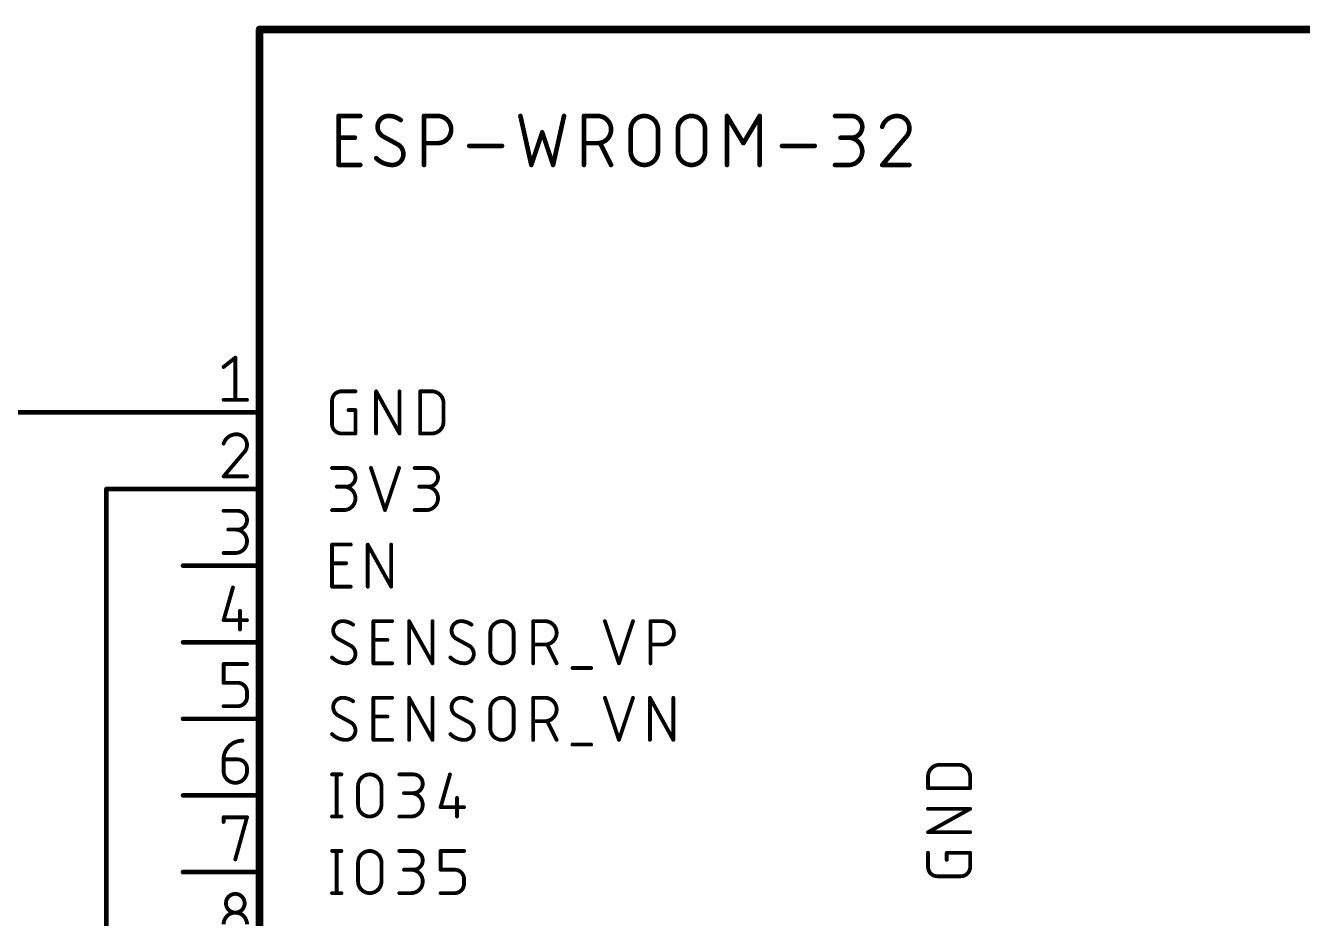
# Model space of a CAD drawing. Extents: x -10 to 250, y 0 to 179.
# Drawn here: x 91.3 to 133.64, y 112.76 to 142.37 of the extents above; entities that cross this region are included whole.
import ezdxf

# ---------------------------------------------------------------- set-up
doc = ezdxf.new("R2010")
doc.units = 0
for name, color, linetype in [('91', 94, 'CONTINUOUS'), ('94', 14, 'CONTINUOUS'), ('95', 250, 'CONTINUOUS'), ('96', 250, 'CONTINUOUS')]:
    doc.layers.add(name, color=color, linetype=linetype)

msp = doc.modelspace()

# ---------------------------------------------------------------- linework, layer by layer
at = {"layer": '91', "const_width": 0.1524}
for points in [[(96.52, 129.54), (71.12, 129.54)], [(96.52, 127), (93.98, 127)], [(93.98, 127), (93.98, 83.82)]]:
    msp.add_lwpolyline(points, dxfattribs=at)
at = {"layer": '91', "const_width": 0.0762}
for points in [[(96.52, 129.5019, 1), (96.52, 129.5781)], [(93.98, 127.0381, 1), (93.98, 126.9619)], [(94.0181, 127, 1), (93.9419, 127)], [(96.52, 126.9619, 1), (96.52, 127.0381)]]:
    msp.add_lwpolyline(points, format="xyb", dxfattribs=at)
at = {"layer": '94'}
for points, const_width in [([(99.06, 88.9), (99.06, 142.24)], 0.254), ([(99.06, 142.24), (142.24, 142.24)], 0.254), ([(96.52, 129.54), (99.06, 129.54)], 0.1524), ([(96.52, 127), (99.06, 127)], 0.1524), ([(96.52, 124.46), (99.06, 124.46)], 0.1524), ([(96.52, 121.92), (99.06, 121.92)], 0.1524), ([(96.52, 119.38), (99.06, 119.38)], 0.1524), ([(96.52, 116.84), (99.06, 116.84)], 0.1524), ([(96.52, 114.3), (99.06, 114.3)], 0.1524)]:
    msp.add_lwpolyline(points, dxfattribs=dict(at, const_width=const_width))
for points, const_width in [([(99.1235, 142.24, 1), (98.9965, 142.24)], 0.127), ([(99.06, 142.3035, 1), (99.06, 142.1765)], 0.127), ([(96.52, 129.5781, 1), (96.52, 129.5019)], 0.0762), ([(99.06, 129.5019, 1), (99.06, 129.5781)], 0.0762), ([(96.52, 127.0381, 1), (96.52, 126.9619)], 0.0762), ([(99.06, 126.9619, 1), (99.06, 127.0381)], 0.0762), ([(96.52, 124.4981, 1), (96.52, 124.4219)], 0.0762), ([(99.06, 124.4219, 1), (99.06, 124.4981)], 0.0762), ([(96.52, 121.9581, 1), (96.52, 121.8819)], 0.0762), ([(99.06, 121.8819, 1), (99.06, 121.9581)], 0.0762), ([(96.52, 119.4181, 1), (96.52, 119.3419)], 0.0762), ([(99.06, 119.3419, 1), (99.06, 119.4181)], 0.0762), ([(96.52, 116.8781, 1), (96.52, 116.8019)], 0.0762), ([(99.06, 116.8019, 1), (99.06, 116.8781)], 0.0762), ([(96.52, 114.3381, 1), (96.52, 114.2619)], 0.0762), ([(99.06, 114.2619, 1), (99.06, 114.3381)], 0.0762)]:
    msp.add_lwpolyline(points, format="xyb", dxfattribs=dict(at, const_width=const_width))
at = {"layer": '95', "const_width": 0.127}
for points in [[(97.8648, 131.0457), (98.2528, 131.3561)], [(98.2528, 131.3561), (98.2528, 129.9591)], [(97.8648, 129.9591), (98.6409, 129.9591)], [(101.4603, 129.1519), (101.4603, 129.9281)], [(101.7707, 130.2385), (102.2364, 130.2385)], [(102.9204, 128.8415), (102.9204, 130.2385)], [(102.9204, 130.2385), (103.6965, 128.8415)], [(103.6965, 128.8415), (103.6965, 130.2385)], [(104.3805, 128.8415), (104.3805, 130.2385)], [(104.3805, 130.2385), (104.7686, 130.2385)], [(102.0036, 129.6176), (102.2364, 129.6176)], [(102.2364, 129.6176), (102.2364, 128.8415)], [(105.1566, 129.8504), (105.1566, 129.2296)], [(102.2364, 128.8415), (101.7707, 128.8415)], [(104.7686, 128.8415), (104.3805, 128.8415)], [(98.5245, 128.1952), (97.8648, 127.4191)], [(97.8648, 127.4191), (98.6409, 127.4191)], [(101.4603, 127.6985), (101.926, 127.6985)], [(102.7515, 127.6985), (103.2172, 126.3015)], [(103.2172, 126.3015), (103.6829, 127.6985)], [(104.198, 127.6985), (104.6637, 127.6985)], [(101.926, 127.0776), (101.6155, 127.0776)], [(104.6637, 127.0776), (104.3532, 127.0776)], [(97.8648, 126.2761), (98.3305, 126.2761)], [(101.4603, 126.3015), (101.8484, 126.3015)], [(104.198, 126.3015), (104.5861, 126.3015)], [(98.3305, 125.6552), (98.02, 125.6552)], [(97.8648, 124.8791), (98.2528, 124.8791)], [(101.4603, 123.7615), (101.4603, 125.1585)], [(101.4603, 125.1585), (102.0812, 125.1585)], [(102.6439, 123.7615), (102.6439, 125.1585)], [(102.6439, 125.1585), (103.42, 123.7615)], [(103.42, 123.7615), (103.42, 125.1585)], [(101.4603, 124.5376), (101.926, 124.5376)], [(98.1752, 123.7361), (97.8648, 122.6495)], [(102.0812, 123.7615), (101.4603, 123.7615)], [(98.4081, 122.96), (98.4081, 122.3391)], [(97.8648, 122.6495), (98.6409, 122.6495)], [(102.8319, 121.2215), (102.8319, 122.6185)], [(102.8319, 122.6185), (103.4528, 122.6185)], [(104.0155, 121.2215), (104.0155, 122.6185)], [(104.0155, 122.6185), (104.7916, 121.2215)], [(104.7916, 121.2215), (104.7916, 122.6185)], [(108.131, 121.2215), (108.131, 122.6185)], [(108.131, 122.6185), (108.519, 122.6185)], [(110.5084, 122.6185), (110.974, 121.2215)], [(110.974, 121.2215), (111.4397, 122.6185)], [(112.0209, 121.2215), (112.0209, 122.6185)], [(112.0209, 122.6185), (112.409, 122.6185)], [(102.0812, 121.8036), (101.6543, 122.0364)], [(102.8319, 121.9976), (103.2976, 121.9976)], [(106.0052, 121.8036), (105.5784, 122.0364)], [(106.7076, 121.6096), (106.7076, 122.2304)], [(107.4837, 122.2304), (107.4837, 121.6096)], [(108.519, 121.8424), (108.131, 121.8424)], [(108.9071, 121.2215), (108.5966, 121.8424)], [(112.409, 121.8424), (112.0209, 121.8424)], [(97.8648, 120.5752), (97.8648, 121.1961)], [(97.8648, 121.1961), (98.6409, 121.1961)], [(103.4528, 121.2215), (102.8319, 121.2215)], [(109.4316, 121.0663), (110.0525, 121.0663)], [(98.3305, 120.5752), (97.8648, 120.5752)], [(98.6409, 120.1095), (98.6409, 120.2648)], [(97.8648, 119.7991), (98.3305, 119.7991)], [(102.8319, 118.6815), (102.8319, 120.0785)], [(102.8319, 120.0785), (103.4528, 120.0785)], [(104.0155, 118.6815), (104.0155, 120.0785)], [(104.0155, 120.0785), (104.7916, 118.6815)], [(104.7916, 118.6815), (104.7916, 120.0785)], [(108.131, 118.6815), (108.131, 120.0785)], [(108.131, 120.0785), (108.519, 120.0785)], [(110.5084, 120.0785), (110.974, 118.6815)], [(110.974, 118.6815), (111.4397, 120.0785)], [(112.0005, 118.6815), (112.0005, 120.0785)], [(112.0005, 120.0785), (112.7766, 118.6815)], [(112.7766, 118.6815), (112.7766, 120.0785)], [(102.0812, 119.2636), (101.6543, 119.4964)], [(102.8319, 119.4576), (103.2976, 119.4576)], [(106.0052, 119.2636), (105.5784, 119.4964)], [(106.7076, 119.0696), (106.7076, 119.6904)], [(107.4837, 119.6904), (107.4837, 119.0696)], [(108.519, 119.3024), (108.131, 119.3024)], [(108.9071, 118.6815), (108.5966, 119.3024)], [(103.4528, 118.6815), (102.8319, 118.6815)], [(109.4316, 118.5263), (110.0525, 118.5263)], [(97.8648, 118.0352), (98.3305, 118.0352)], [(97.8648, 117.6472), (97.8648, 118.0352)], [(98.6409, 117.7248), (98.6409, 117.6472)], [(121.6096, 117.8566), (122.2304, 117.8566)], [(101.4603, 117.5385), (101.7707, 117.5385)], [(101.6155, 117.5385), (101.6155, 116.1415)], [(103.6914, 117.5385), (104.1571, 117.5385)], [(105.3707, 117.5385), (105.0603, 116.4519)], [(121.2215, 117.0805), (121.2215, 117.4686)], [(122.6185, 117.4686), (122.6185, 117.0805)], [(102.3226, 116.5296), (102.3226, 117.1504)], [(103.0987, 117.1504), (103.0987, 116.5296)], [(104.1571, 116.9176), (103.8466, 116.9176)], [(122.6185, 117.0805), (121.2215, 117.0805)], [(105.0603, 116.4519), (105.8364, 116.4519)], [(105.6035, 116.7624), (105.6035, 116.1415)], [(121.2215, 115.6204), (122.6185, 116.3965)], [(122.6185, 116.3965), (121.2215, 116.3965)], [(97.8648, 115.9609), (97.8648, 116.1161)], [(97.8648, 116.1161), (98.6409, 116.1161)], [(98.6409, 116.1161), (98.2528, 114.7191)], [(101.4603, 116.1415), (101.7707, 116.1415)], [(103.6914, 116.1415), (104.0795, 116.1415)], [(122.6185, 115.6204), (121.2215, 115.6204)], [(101.4603, 114.9985), (101.7707, 114.9985)], [(101.6155, 114.9985), (101.6155, 113.6015)], [(103.6914, 114.9985), (104.1571, 114.9985)], [(105.0603, 114.3776), (105.0603, 114.9985)], [(105.0603, 114.9985), (105.8364, 114.9985)], [(121.2215, 114.4707), (121.2215, 114.9364)], [(121.8424, 114.7036), (121.8424, 114.9364)], [(121.8424, 114.9364), (122.6185, 114.9364)], [(122.6185, 114.9364), (122.6185, 114.4707)], [(102.3226, 113.9896), (102.3226, 114.6104)], [(103.0987, 114.6104), (103.0987, 113.9896)], [(104.1571, 114.3776), (103.8466, 114.3776)], [(105.5259, 114.3776), (105.0603, 114.3776)], [(105.8364, 113.9119), (105.8364, 114.0672)], [(122.3081, 114.1603), (121.5319, 114.1603)], [(101.4603, 113.6015), (101.7707, 113.6015)], [(103.6914, 113.6015), (104.0795, 113.6015)], [(105.0603, 113.6015), (105.5259, 113.6015)]]:
    msp.add_lwpolyline(points, dxfattribs=at)
at = {"layer": '95'}
for points, const_width in [([(98.2846, 131.3561, 1), (98.2211, 131.3561)], 0.0635), ([(98.2727, 131.3313, 1), (98.233, 131.3809)], 0.0635), ([(97.845, 131.0704, 1), (97.8846, 131.0209)], 0.0635), ([(97.8648, 129.9908, 1), (97.8648, 129.9274)], 0.0635), ([(98.2211, 129.9591, 1), (98.2846, 129.9591)], 0.0635), ([(98.6409, 129.9274, 1), (98.6409, 129.9908)], 0.0635), ([(101.7707, 130.2385, 0.4142), (101.4603, 129.9281)], 0.127), ([(101.4921, 129.9281, 1), (101.4286, 129.9281)], 0.0635), ([(101.7707, 130.2703, 1), (101.7707, 130.2068)], 0.0635), ([(101.7707, 130.2068, 1), (101.7707, 130.2702)], 0.0635), ([(102.2364, 130.2068, 1), (102.2364, 130.2703)], 0.0635), ([(102.9522, 130.2385, 1), (102.8887, 130.2385)], 0.0635), ([(102.9482, 130.2539, 1), (102.8927, 130.2231)], 0.0635), ([(103.7283, 130.2385, 1), (103.6648, 130.2385)], 0.0635), ([(104.4123, 130.2385, 1), (104.3488, 130.2385)], 0.0635), ([(104.3805, 130.2703, 1), (104.3805, 130.2068)], 0.0635), ([(105.1566, 129.8504, 0.4142), (104.7686, 130.2385)], 0.127), ([(104.7686, 130.2703, 1), (104.7686, 130.2068)], 0.0635), ([(104.7686, 130.2068, 1), (104.7686, 130.2703)], 0.0635), ([(101.4286, 129.9281, 1), (101.4921, 129.9281)], 0.0635), ([(102.0036, 129.6494, 1), (102.0036, 129.5859)], 0.0635), ([(102.2682, 129.6176, 1), (102.2047, 129.6176)], 0.0635), ([(102.2364, 129.5859, 1), (102.2364, 129.6494)], 0.0635), ([(105.1884, 129.8504, 1), (105.1249, 129.8504)], 0.0635), ([(105.1249, 129.8504, 1), (105.1884, 129.8504)], 0.0635), ([(101.4603, 129.1519, 0.4142), (101.7707, 128.8415)], 0.127), ([(101.4921, 129.1519, 1), (101.4286, 129.1519)], 0.0635), ([(101.4286, 129.1519, 1), (101.4921, 129.1519)], 0.0635), ([(104.7686, 128.8415, 0.4142), (105.1566, 129.2296)], 0.127), ([(105.1884, 129.2296, 1), (105.1249, 129.2296)], 0.0635), ([(105.1249, 129.2296, 1), (105.1884, 129.2296)], 0.0635), ([(98.2917, 128.8161, 0.3252), (97.8648, 128.5057)], 0.127), ([(98.6409, 128.4668, 0.4142), (98.2917, 128.8161)], 0.127), ([(98.2917, 128.8478, 1), (98.2917, 128.7844)], 0.0635), ([(98.2917, 128.7844, 1), (98.2916, 128.8478)], 0.0635), ([(101.7707, 128.8732, 1), (101.7707, 128.8098)], 0.0635), ([(101.7707, 128.8098, 1), (101.7707, 128.8732)], 0.0635), ([(102.2047, 128.8415, 1), (102.2682, 128.8415)], 0.0635), ([(102.2364, 128.8098, 1), (102.2364, 128.8732)], 0.0635), ([(102.8887, 128.8415, 1), (102.9522, 128.8415)], 0.0635), ([(103.6648, 128.8415, 1), (103.7283, 128.8415)], 0.0635), ([(103.6688, 128.8261, 1), (103.7243, 128.8569)], 0.0635), ([(104.3805, 128.8732, 1), (104.3805, 128.8098)], 0.0635), ([(104.3488, 128.8415, 1), (104.4123, 128.8415)], 0.0635), ([(104.7686, 128.8732, 1), (104.7686, 128.8097)], 0.0635), ([(104.7686, 128.8098, 1), (104.7686, 128.8732)], 0.0635), ([(97.8346, 128.5154, 1), (97.895, 128.4959)], 0.0635), ([(98.5245, 128.1952, 0.2053), (98.6409, 128.4668)], 0.127), ([(98.6091, 128.4668, 1), (98.6727, 128.4668)], 0.0635), ([(98.6726, 128.4668, 1), (98.6092, 128.4669)], 0.0635), ([(98.5026, 128.2182, 1), (98.5464, 128.1722)], 0.0635), ([(98.5487, 128.1746, 1), (98.5003, 128.2158)], 0.0635), ([(97.8648, 127.4509, 1), (97.8648, 127.3873)], 0.0635), ([(97.8406, 127.4397, 1), (97.889, 127.3985)], 0.0635), ([(98.6409, 127.3873, 1), (98.6409, 127.4509)], 0.0635), ([(101.4603, 127.7303, 1), (101.4603, 127.6668)], 0.0635), ([(101.926, 127.7303, 1), (101.926, 127.6668)], 0.0635), ([(101.926, 127.0776, 1), (101.926, 127.6985)], 0.127), ([(101.926, 127.6668, 1), (101.926, 127.7303)], 0.0635), ([(102.7817, 127.7085, 1), (102.7214, 127.6885)], 0.0635), ([(103.713, 127.6885, 1), (103.6528, 127.7085)], 0.0635), ([(104.198, 127.7303, 1), (104.198, 127.6668)], 0.0635), ([(104.6637, 127.7303, 1), (104.6637, 127.6668)], 0.0635), ([(104.6637, 127.0776, 1), (104.6637, 127.6985)], 0.127), ([(104.6637, 127.6668, 1), (104.6637, 127.7303)], 0.0635), ([(101.6155, 127.1094, 1), (101.6155, 127.0459)], 0.0635), ([(101.8484, 126.3015, 1), (101.8484, 127.0776)], 0.127), ([(101.8484, 127.1094, 1), (101.8484, 127.0459)], 0.0635), ([(101.926, 127.1094, 1), (101.926, 127.0459)], 0.0635), ([(101.926, 127.0459, 1), (101.926, 127.1094)], 0.0635), ([(104.3532, 127.1094, 1), (104.3532, 127.0459)], 0.0635), ([(104.5861, 126.3015, 1), (104.5861, 127.0776)], 0.127), ([(104.5861, 127.1094, 1), (104.5861, 127.0459)], 0.0635), ([(104.6637, 127.1094, 1), (104.6637, 127.0459)], 0.0635), ([(104.6637, 127.0459, 1), (104.6637, 127.1094)], 0.0635), ([(97.8648, 126.3079, 1), (97.8648, 126.2443)], 0.0635), ([(98.3305, 126.3079, 1), (98.3305, 126.2443)], 0.0635), ([(98.3305, 125.6552, 1), (98.3305, 126.2761)], 0.127), ([(98.3305, 126.2443, 1), (98.3305, 126.3079)], 0.0635), ([(101.4603, 126.3333, 1), (101.4603, 126.2698)], 0.0635), ([(101.8484, 126.3333, 1), (101.8484, 126.2698)], 0.0635), ([(101.8484, 126.2698, 1), (101.8484, 126.3333)], 0.0635), ([(103.1871, 126.3115, 1), (103.2473, 126.2915)], 0.0635), ([(103.1871, 126.2915, 1), (103.2473, 126.3115)], 0.0635), ([(104.198, 126.3333, 1), (104.198, 126.2698)], 0.0635), ([(104.5861, 126.3333, 1), (104.5861, 126.2698)], 0.0635), ([(104.5861, 126.2698, 1), (104.5861, 126.3333)], 0.0635), ([(98.02, 125.687, 1), (98.02, 125.6235)], 0.0635), ([(98.2528, 124.8791, 1), (98.2528, 125.6552)], 0.127), ([(98.2528, 125.687, 1), (98.2528, 125.6235)], 0.0635), ([(98.3305, 125.687, 1), (98.3305, 125.6235)], 0.0635), ([(98.3305, 125.6235, 1), (98.3305, 125.687)], 0.0635), ([(97.8648, 124.9109, 1), (97.8648, 124.8474)], 0.0635), ([(98.2528, 124.9109, 1), (98.2528, 124.8474)], 0.0635), ([(98.2528, 124.8474, 1), (98.2528, 124.9109)], 0.0635), ([(101.4603, 125.1903, 1), (101.4603, 125.1268)], 0.0635), ([(101.4921, 125.1585, 1), (101.4286, 125.1585)], 0.0635), ([(102.0812, 125.1268, 1), (102.0812, 125.1903)], 0.0635), ([(102.6756, 125.1585, 1), (102.6121, 125.1585)], 0.0635), ([(102.6716, 125.1739, 1), (102.6161, 125.1431)], 0.0635), ([(103.4518, 125.1585, 1), (103.3883, 125.1585)], 0.0635), ([(101.4603, 124.5694, 1), (101.4603, 124.5059)], 0.0635), ([(101.926, 124.5059, 1), (101.926, 124.5694)], 0.0635), ([(98.2058, 123.7274, 1), (98.1447, 123.7448)], 0.0635), ([(101.4603, 123.7933, 1), (101.4603, 123.7298)], 0.0635), ([(101.4286, 123.7615, 1), (101.4921, 123.7615)], 0.0635), ([(102.0812, 123.7298, 1), (102.0812, 123.7933)], 0.0635), ([(102.6121, 123.7615, 1), (102.6756, 123.7615)], 0.0635), ([(103.3883, 123.7615, 1), (103.4518, 123.7615)], 0.0635), ([(103.3922, 123.7461, 1), (103.4478, 123.7769)], 0.0635), ([(98.4398, 122.96, 1), (98.3763, 122.96)], 0.0635), ([(97.8648, 122.6813, 1), (97.8648, 122.6178)], 0.0635), ([(97.8343, 122.6583, 1), (97.8953, 122.6408)], 0.0635), ([(98.3763, 122.3391, 1), (98.4398, 122.3391)], 0.0635), ([(98.6409, 122.6178, 1), (98.6409, 122.6813)], 0.0635), ([(101.8096, 122.6185, 0.4142), (101.4991, 122.3081)], 0.127), ([(101.4991, 122.3081, 0.2656), (101.6543, 122.0364)], 0.127), ([(101.5309, 122.3081, 1), (101.4674, 122.3081)], 0.0635), ([(102.1588, 122.5021, 0.1623), (101.8096, 122.6185)], 0.127), ([(101.8096, 122.6502, 1), (101.8095, 122.5868)], 0.0635), ([(101.8095, 122.5867, 1), (101.8096, 122.6502)], 0.0635), ([(102.1398, 122.4767, 1), (102.1778, 122.5275)], 0.0635), ([(102.8319, 122.6503, 1), (102.8319, 122.5868)], 0.0635), ([(102.8637, 122.6185, 1), (102.8002, 122.6185)], 0.0635), ([(103.4528, 122.5868, 1), (103.4528, 122.6503)], 0.0635), ([(104.0472, 122.6185, 1), (103.9837, 122.6185)], 0.0635), ([(104.0432, 122.6339, 1), (103.9877, 122.6031)], 0.0635), ([(104.8234, 122.6185, 1), (104.7599, 122.6185)], 0.0635), ([(105.7336, 122.6185, 0.4142), (105.4232, 122.3081)], 0.127), ([(105.4232, 122.3081, 0.2656), (105.5784, 122.0364)], 0.127), ([(105.4549, 122.3081, 1), (105.3914, 122.3081)], 0.0635), ([(106.0828, 122.5021, 0.1623), (105.7336, 122.6185)], 0.127), ([(105.7336, 122.6502, 1), (105.7336, 122.5868)], 0.0635), ([(105.7336, 122.5867, 1), (105.7336, 122.6502)], 0.0635), ([(106.0638, 122.4767, 1), (106.1019, 122.5275)], 0.0635), ([(107.4837, 122.2304, 1), (106.7076, 122.2304)], 0.127), ([(108.1627, 122.6185, 1), (108.0992, 122.6185)], 0.0635), ([(108.131, 122.6503, 1), (108.131, 122.5868)], 0.0635), ([(108.519, 122.6503, 1), (108.519, 122.5868)], 0.0635), ([(108.519, 121.8424, 1), (108.519, 122.6185)], 0.127), ([(108.519, 122.5868, 1), (108.519, 122.6503)], 0.0635), ([(110.5385, 122.6285, 1), (110.4783, 122.6085)], 0.0635), ([(111.4698, 122.6085, 1), (111.4096, 122.6285)], 0.0635), ([(112.0209, 122.6503, 1), (112.0209, 122.5868)], 0.0635), ([(112.0527, 122.6185, 1), (111.9892, 122.6185)], 0.0635), ([(112.409, 122.6503, 1), (112.409, 122.5868)], 0.0635), ([(112.409, 121.8424, 1), (112.409, 122.6185)], 0.127), ([(112.409, 122.5868, 1), (112.409, 122.6503)], 0.0635), ([(101.4674, 122.3081, 1), (101.5309, 122.3081)], 0.0635), ([(101.6695, 122.0643, 1), (101.6391, 122.0085)], 0.0635), ([(101.6382, 122.0091, 1), (101.6704, 122.0638)], 0.0635), ([(102.8319, 122.0294, 1), (102.8319, 121.9659)], 0.0635), ([(103.2976, 121.9659, 1), (103.2976, 122.0294)], 0.0635), ([(105.3914, 122.3081, 1), (105.4549, 122.3081)], 0.0635), ([(105.5936, 122.0643, 1), (105.5632, 122.0085)], 0.0635), ([(105.5623, 122.0091, 1), (105.5945, 122.0638)], 0.0635), ([(106.7393, 122.2304, 1), (106.6758, 122.2304)], 0.0635), ([(106.6758, 122.2304, 1), (106.7393, 122.2304)], 0.0635), ([(107.5154, 122.2304, 1), (107.4519, 122.2304)], 0.0635), ([(107.4519, 122.2304, 1), (107.5154, 122.2304)], 0.0635), ([(101.926, 121.2215, 0.4142), (102.2364, 121.5319)], 0.127), ([(102.2364, 121.5319, 0.2656), (102.0812, 121.8036)], 0.127), ([(102.0973, 121.8309, 1), (102.0651, 121.7762)], 0.0635), ([(102.066, 121.7757, 1), (102.0964, 121.8315)], 0.0635), ([(102.2682, 121.5319, 1), (102.2047, 121.5319)], 0.0635), ([(102.2047, 121.5319, 1), (102.2682, 121.5319)], 0.0635), ([(105.85, 121.2215, 0.4142), (106.1605, 121.5319)], 0.127), ([(106.1605, 121.5319, 0.2656), (106.0052, 121.8036)], 0.127), ([(106.0214, 121.8309, 1), (105.9891, 121.7762)], 0.0635), ([(105.99, 121.7757, 1), (106.0204, 121.8315)], 0.0635), ([(106.1922, 121.5319, 1), (106.1287, 121.5319)], 0.0635), ([(106.1287, 121.5319, 1), (106.1922, 121.5319)], 0.0635), ([(106.7393, 121.6096, 1), (106.6758, 121.6096)], 0.0635), ([(106.6758, 121.6096, 1), (106.7393, 121.6096)], 0.0635), ([(106.7076, 121.6096, 1), (107.4837, 121.6096)], 0.127), ([(107.5154, 121.6096, 1), (107.4519, 121.6096)], 0.0635), ([(107.4519, 121.6096, 1), (107.5154, 121.6096)], 0.0635), ([(108.131, 121.8741, 1), (108.131, 121.8106)], 0.0635), ([(108.519, 121.8741, 1), (108.519, 121.8106)], 0.0635), ([(108.519, 121.8106, 1), (108.519, 121.8741)], 0.0635), ([(108.625, 121.8566, 1), (108.5682, 121.8282)], 0.0635), ([(112.0209, 121.8741, 1), (112.0209, 121.8106)], 0.0635), ([(112.409, 121.8741, 1), (112.409, 121.8106)], 0.0635), ([(112.409, 121.8106, 1), (112.409, 121.8741)], 0.0635), ([(97.8648, 121.2279, 1), (97.8648, 121.1643)], 0.0635), ([(97.8965, 121.1961, 1), (97.833, 121.1961)], 0.0635), ([(98.6409, 121.1643, 1), (98.6409, 121.2279)], 0.0635), ([(101.4603, 121.4155, 0.2), (101.926, 121.2215)], 0.127), ([(101.4828, 121.4379, 1), (101.4378, 121.3932)], 0.0635), ([(101.926, 121.2533, 1), (101.926, 121.1898)], 0.0635), ([(101.926, 121.1898, 1), (101.926, 121.2532)], 0.0635), ([(102.8319, 121.2533, 1), (102.8319, 121.1898)], 0.0635), ([(102.8002, 121.2215, 1), (102.8637, 121.2215)], 0.0635), ([(103.4528, 121.1898, 1), (103.4528, 121.2533)], 0.0635), ([(103.9837, 121.2215, 1), (104.0472, 121.2215)], 0.0635), ([(104.7599, 121.2215, 1), (104.8234, 121.2215)], 0.0635), ([(104.7638, 121.2061, 1), (104.8194, 121.2369)], 0.0635), ([(105.3843, 121.4155, 0.2), (105.85, 121.2215)], 0.127), ([(105.4069, 121.4379, 1), (105.3618, 121.3932)], 0.0635), ([(105.85, 121.2533, 1), (105.85, 121.1898)], 0.0635), ([(105.85, 121.1898, 1), (105.85, 121.2532)], 0.0635), ([(108.0992, 121.2215, 1), (108.1627, 121.2215)], 0.0635), ([(108.8787, 121.2073, 1), (108.9355, 121.2357)], 0.0635), ([(109.4316, 121.098, 1), (109.4316, 121.0345)], 0.0635), ([(110.0525, 121.0345, 1), (110.0525, 121.098)], 0.0635), ([(110.9439, 121.2315, 1), (111.0042, 121.2115)], 0.0635), ([(110.9439, 121.2115, 1), (111.0042, 121.2315)], 0.0635), ([(111.9892, 121.2215, 1), (112.0527, 121.2215)], 0.0635), ([(97.833, 120.5752, 1), (97.8965, 120.5752)], 0.0635), ([(97.8648, 120.607, 1), (97.8648, 120.5435)], 0.0635), ([(98.3305, 120.607, 1), (98.3305, 120.5435)], 0.0635), ([(98.6409, 120.2648, 0.4142), (98.3305, 120.5752)], 0.127), ([(98.3305, 120.5435, 1), (98.3305, 120.607)], 0.0635), ([(98.6727, 120.2648, 1), (98.6091, 120.2648)], 0.0635), ([(98.6091, 120.2648, 1), (98.6727, 120.2648)], 0.0635), ([(97.8648, 119.8309, 1), (97.8648, 119.7674)], 0.0635), ([(98.3305, 119.7991, 0.4142), (98.6409, 120.1095)], 0.127), ([(98.3305, 119.8309, 1), (98.3305, 119.7674)], 0.0635), ([(98.3305, 119.7674, 1), (98.3305, 119.8309)], 0.0635), ([(98.6727, 120.1095, 1), (98.6091, 120.1095)], 0.0635), ([(98.6091, 120.1095, 1), (98.6727, 120.1095)], 0.0635), ([(101.8096, 120.0785, 0.4142), (101.4991, 119.7681)], 0.127), ([(101.4991, 119.7681, 0.2656), (101.6543, 119.4964)], 0.127), ([(101.5309, 119.7681, 1), (101.4674, 119.7681)], 0.0635), ([(102.1588, 119.9621, 0.1623), (101.8096, 120.0785)], 0.127), ([(101.8096, 120.1102, 1), (101.8095, 120.0468)], 0.0635), ([(101.8095, 120.0467, 1), (101.8096, 120.1102)], 0.0635), ([(102.1398, 119.9367, 1), (102.1778, 119.9875)], 0.0635), ([(102.8319, 120.1103, 1), (102.8319, 120.0468)], 0.0635), ([(102.8637, 120.0785, 1), (102.8002, 120.0785)], 0.0635), ([(103.4528, 120.0468, 1), (103.4528, 120.1103)], 0.0635), ([(104.0472, 120.0785, 1), (103.9837, 120.0785)], 0.0635), ([(104.0432, 120.0939, 1), (103.9877, 120.0631)], 0.0635), ([(104.8234, 120.0785, 1), (104.7599, 120.0785)], 0.0635), ([(105.7336, 120.0785, 0.4142), (105.4232, 119.7681)], 0.127), ([(105.4232, 119.7681, 0.2656), (105.5784, 119.4964)], 0.127), ([(105.4549, 119.7681, 1), (105.3914, 119.7681)], 0.0635), ([(106.0828, 119.9621, 0.1623), (105.7336, 120.0785)], 0.127), ([(105.7336, 120.1102, 1), (105.7336, 120.0468)], 0.0635), ([(105.7336, 120.0467, 1), (105.7336, 120.1102)], 0.0635), ([(106.0638, 119.9367, 1), (106.1019, 119.9875)], 0.0635), ([(107.4837, 119.6904, 1), (106.7076, 119.6904)], 0.127), ([(108.1627, 120.0785, 1), (108.0992, 120.0785)], 0.0635), ([(108.131, 120.1103, 1), (108.131, 120.0468)], 0.0635), ([(108.519, 119.3024, 1), (108.519, 120.0785)], 0.127), ([(108.519, 120.1103, 1), (108.519, 120.0468)], 0.0635), ([(108.519, 120.0468, 1), (108.519, 120.1103)], 0.0635), ([(110.5385, 120.0885, 1), (110.4783, 120.0685)], 0.0635), ([(111.4698, 120.0685, 1), (111.4096, 120.0885)], 0.0635), ([(112.0322, 120.0785, 1), (111.9687, 120.0785)], 0.0635), ([(112.0282, 120.0939, 1), (111.9727, 120.0631)], 0.0635), ([(112.8083, 120.0785, 1), (112.7448, 120.0785)], 0.0635), ([(101.4674, 119.7681, 1), (101.5309, 119.7681)], 0.0635), ([(101.6695, 119.5243, 1), (101.6391, 119.4685)], 0.0635), ([(101.6382, 119.4691, 1), (101.6704, 119.5238)], 0.0635), ([(102.8319, 119.4894, 1), (102.8319, 119.4259)], 0.0635), ([(103.2976, 119.4259, 1), (103.2976, 119.4894)], 0.0635), ([(105.3914, 119.7681, 1), (105.4549, 119.7681)], 0.0635), ([(105.5936, 119.5243, 1), (105.5632, 119.4685)], 0.0635), ([(105.5623, 119.4691, 1), (105.5945, 119.5238)], 0.0635), ([(106.7393, 119.6904, 1), (106.6758, 119.6904)], 0.0635), ([(106.6758, 119.6904, 1), (106.7393, 119.6904)], 0.0635), ([(107.5154, 119.6904, 1), (107.4519, 119.6904)], 0.0635), ([(107.4519, 119.6904, 1), (107.5154, 119.6904)], 0.0635), ([(101.926, 118.6815, 0.4142), (102.2364, 118.9919)], 0.127), ([(102.2364, 118.9919, 0.2656), (102.0812, 119.2636)], 0.127), ([(102.0973, 119.2909, 1), (102.0651, 119.2362)], 0.0635), ([(102.066, 119.2357, 1), (102.0964, 119.2915)], 0.0635), ([(102.2682, 118.9919, 1), (102.2047, 118.9919)], 0.0635), ([(102.2047, 118.9919, 1), (102.2682, 118.9919)], 0.0635), ([(105.85, 118.6815, 0.4142), (106.1605, 118.9919)], 0.127), ([(106.1605, 118.9919, 0.2656), (106.0052, 119.2636)], 0.127), ([(106.0214, 119.2909, 1), (105.9891, 119.2362)], 0.0635), ([(105.99, 119.2357, 1), (106.0204, 119.2915)], 0.0635), ([(106.1922, 118.9919, 1), (106.1287, 118.9919)], 0.0635), ([(106.1287, 118.9919, 1), (106.1922, 118.9919)], 0.0635), ([(106.7393, 119.0696, 1), (106.6758, 119.0696)], 0.0635), ([(106.6758, 119.0696, 1), (106.7393, 119.0696)], 0.0635), ([(106.7076, 119.0696, 1), (107.4837, 119.0696)], 0.127), ([(107.5154, 119.0696, 1), (107.4519, 119.0696)], 0.0635), ([(107.4519, 119.0696, 1), (107.5154, 119.0696)], 0.0635), ([(108.131, 119.3341, 1), (108.131, 119.2706)], 0.0635), ([(108.519, 119.3341, 1), (108.519, 119.2706)], 0.0635), ([(108.519, 119.2706, 1), (108.519, 119.3341)], 0.0635), ([(108.625, 119.3166, 1), (108.5682, 119.2882)], 0.0635), ([(98.4857, 118.6561, 0.4142), (97.8648, 118.0352)], 0.127), ([(98.4857, 118.6244, 1), (98.4857, 118.6878)], 0.0635), ([(101.4603, 118.8755, 0.2), (101.926, 118.6815)], 0.127), ([(101.4828, 118.8979, 1), (101.4378, 118.8532)], 0.0635), ([(101.926, 118.7133, 1), (101.926, 118.6497)], 0.0635), ([(101.926, 118.6498, 1), (101.926, 118.7132)], 0.0635), ([(102.8319, 118.7133, 1), (102.8319, 118.6497)], 0.0635), ([(102.8002, 118.6815, 1), (102.8637, 118.6815)], 0.0635), ([(103.4528, 118.6497, 1), (103.4528, 118.7133)], 0.0635), ([(103.9837, 118.6815, 1), (104.0472, 118.6815)], 0.0635), ([(104.7599, 118.6815, 1), (104.8234, 118.6815)], 0.0635), ([(104.7638, 118.6661, 1), (104.8194, 118.6969)], 0.0635), ([(105.3843, 118.8755, 0.2), (105.85, 118.6815)], 0.127), ([(105.4069, 118.8979, 1), (105.3618, 118.8532)], 0.0635), ([(105.85, 118.7133, 1), (105.85, 118.6497)], 0.0635), ([(105.85, 118.6498, 1), (105.85, 118.7132)], 0.0635), ([(108.0992, 118.6815, 1), (108.1627, 118.6815)], 0.0635), ([(108.8787, 118.6673, 1), (108.9355, 118.6957)], 0.0635), ([(109.4316, 118.558, 1), (109.4316, 118.4945)], 0.0635), ([(110.0525, 118.4945, 1), (110.0525, 118.558)], 0.0635), ([(110.9439, 118.6915, 1), (111.0042, 118.6715)], 0.0635), ([(110.9439, 118.6715, 1), (111.0042, 118.6915)], 0.0635), ([(111.9687, 118.6815, 1), (112.0322, 118.6815)], 0.0635), ([(112.7448, 118.6815, 1), (112.8083, 118.6815)], 0.0635), ([(112.7488, 118.6661, 1), (112.8043, 118.6969)], 0.0635), ([(97.8965, 118.0352, 1), (97.833, 118.0352)], 0.0635), ([(97.833, 118.0352, 1), (97.8965, 118.0352)], 0.0635), ([(97.8965, 117.6472, 1), (97.833, 117.6472)], 0.0635), ([(97.8648, 118.067, 1), (97.8648, 118.0035)], 0.0635), ([(97.8648, 117.6472, 1), (98.6409, 117.6472)], 0.127), ([(98.6409, 117.7248, 0.4142), (98.3305, 118.0352)], 0.127), ([(98.3305, 118.067, 1), (98.3305, 118.0035)], 0.0635), ([(98.3305, 118.0035, 1), (98.3305, 118.067)], 0.0635), ([(98.6727, 117.7248, 1), (98.6091, 117.7248)], 0.0635), ([(98.6091, 117.7248, 1), (98.6727, 117.7248)], 0.0635), ([(98.6727, 117.6472, 1), (98.6091, 117.6472)], 0.0635), ([(121.6096, 117.8566, 0.4142), (121.2215, 117.4686)], 0.127), ([(121.6096, 117.8884, 1), (121.6096, 117.8249)], 0.0635), ([(121.6096, 117.8249, 1), (121.6096, 117.8884)], 0.0635), ([(122.2304, 117.8884, 1), (122.2304, 117.8249)], 0.0635), ([(122.6185, 117.4686, 0.4142), (122.2304, 117.8566)], 0.127), ([(122.2304, 117.8249, 1), (122.2304, 117.8884)], 0.0635), ([(97.833, 117.6472, 1), (97.8965, 117.6472)], 0.0635), ([(98.6091, 117.6472, 1), (98.6727, 117.6472)], 0.0635), ([(101.4603, 117.5703, 1), (101.4603, 117.5067)], 0.0635), ([(101.6473, 117.5385, 1), (101.5838, 117.5385)], 0.0635), ([(101.7707, 117.5067, 1), (101.7707, 117.5703)], 0.0635), ([(103.0987, 117.1504, 1), (102.3226, 117.1504)], 0.127), ([(103.6914, 117.5703, 1), (103.6914, 117.5067)], 0.0635), ([(104.1571, 117.5703, 1), (104.1571, 117.5067)], 0.0635), ([(104.1571, 116.9176, 1), (104.1571, 117.5385)], 0.127), ([(104.1571, 117.5067, 1), (104.1571, 117.5703)], 0.0635), ([(105.4012, 117.5298, 1), (105.3402, 117.5472)], 0.0635), ([(121.2533, 117.4686, 1), (121.1898, 117.4686)], 0.0635), ([(121.1898, 117.4686, 1), (121.2533, 117.4686)], 0.0635), ([(122.6503, 117.4686, 1), (122.5868, 117.4686)], 0.0635), ([(122.5868, 117.4686, 1), (122.6502, 117.4686)], 0.0635), ([(102.3543, 117.1504, 1), (102.2908, 117.1504)], 0.0635), ([(102.2908, 117.1504, 1), (102.3543, 117.1504)], 0.0635), ([(103.1304, 117.1504, 1), (103.0669, 117.1504)], 0.0635), ([(103.0669, 117.1504, 1), (103.1304, 117.1504)], 0.0635), ([(103.8466, 116.9494, 1), (103.8466, 116.8859)], 0.0635), ([(104.0795, 116.1415, 1), (104.0795, 116.9176)], 0.127), ([(104.0795, 116.9494, 1), (104.0795, 116.8859)], 0.0635), ([(104.1571, 116.9494, 1), (104.1571, 116.8859)], 0.0635), ([(104.1571, 116.8859, 1), (104.1571, 116.9494)], 0.0635), ([(121.2215, 117.1123, 1), (121.2215, 117.0488)], 0.0635), ([(121.1898, 117.0805, 1), (121.2533, 117.0805)], 0.0635), ([(122.5868, 117.0805, 1), (122.6503, 117.0805)], 0.0635), ([(122.6185, 117.0488, 1), (122.6185, 117.1123)], 0.0635), ([(102.3225, 116.5296, 1), (103.0987, 116.5296)], 0.127), ([(102.3543, 116.5296, 1), (102.2908, 116.5296)], 0.0635), ([(102.2908, 116.5296, 1), (102.3543, 116.5296)], 0.0635), ([(103.1304, 116.5296, 1), (103.0669, 116.5296)], 0.0635), ([(103.0669, 116.5296, 1), (103.1304, 116.5296)], 0.0635), ([(105.0297, 116.4607, 1), (105.0908, 116.4432)], 0.0635), ([(105.0603, 116.4837, 1), (105.0603, 116.4202)], 0.0635), ([(105.6353, 116.7624, 1), (105.5718, 116.7624)], 0.0635), ([(105.8364, 116.4202, 1), (105.8364, 116.4837)], 0.0635), ([(121.2215, 116.4283, 1), (121.2215, 116.3648)], 0.0635), ([(122.6339, 116.3688, 1), (122.6031, 116.4243)], 0.0635), ([(122.6185, 116.3648, 1), (122.6185, 116.4283)], 0.0635), ([(97.8965, 116.1161, 1), (97.833, 116.1161)], 0.0635), ([(97.8648, 116.1479, 1), (97.8648, 116.0844)], 0.0635), ([(98.6715, 116.1076, 1), (98.6103, 116.1246)], 0.0635), ([(98.6409, 116.0844, 1), (98.6409, 116.1479)], 0.0635), ([(101.4603, 116.1733, 1), (101.4603, 116.1098)], 0.0635), ([(101.5838, 116.1415, 1), (101.6473, 116.1415)], 0.0635), ([(101.7707, 116.1098, 1), (101.7707, 116.1733)], 0.0635), ([(103.6914, 116.1733, 1), (103.6914, 116.1098)], 0.0635), ([(104.0795, 116.1733, 1), (104.0795, 116.1098)], 0.0635), ([(104.0795, 116.1098, 1), (104.0795, 116.1733)], 0.0635), ([(105.5718, 116.1415, 1), (105.6353, 116.1415)], 0.0635), ([(97.833, 115.9609, 1), (97.8965, 115.9609)], 0.0635), ([(121.2215, 115.6522, 1), (121.2215, 115.5887)], 0.0635), ([(121.2061, 115.6482, 1), (121.2369, 115.5927)], 0.0635), ([(122.6185, 115.5887, 1), (122.6185, 115.6522)], 0.0635), ([(98.2223, 114.7276, 1), (98.2834, 114.7106)], 0.0635), ([(101.4603, 115.0303, 1), (101.4603, 114.9668)], 0.0635), ([(101.6473, 114.9985, 1), (101.5838, 114.9985)], 0.0635), ([(101.7707, 114.9668, 1), (101.7707, 115.0303)], 0.0635), ([(103.0987, 114.6104, 1), (102.3226, 114.6104)], 0.127), ([(103.6914, 115.0303, 1), (103.6914, 114.9668)], 0.0635), ([(104.1571, 114.3776, 1), (104.1571, 114.9985)], 0.127), ([(104.1571, 115.0303, 1), (104.1571, 114.9668)], 0.0635), ([(104.1571, 114.9668, 1), (104.1571, 115.0303)], 0.0635), ([(105.092, 114.9985, 1), (105.0285, 114.9985)], 0.0635), ([(105.0603, 115.0303, 1), (105.0603, 114.9668)], 0.0635), ([(105.8364, 114.9668, 1), (105.8364, 115.0303)], 0.0635), ([(121.2533, 114.9364, 1), (121.1898, 114.9364)], 0.0635), ([(121.8741, 114.9364, 1), (121.8106, 114.9364)], 0.0635), ([(121.8424, 114.9682, 1), (121.8424, 114.9047)], 0.0635), ([(122.6503, 114.9364, 1), (122.5868, 114.9364)], 0.0635), ([(122.6185, 114.9047, 1), (122.6185, 114.9682)], 0.0635), ([(102.3543, 114.6104, 1), (102.2908, 114.6104)], 0.0635), ([(102.2908, 114.6104, 1), (102.3543, 114.6104)], 0.0635), ([(103.1304, 114.6104, 1), (103.0669, 114.6104)], 0.0635), ([(103.0669, 114.6104, 1), (103.1304, 114.6104)], 0.0635), ([(103.8466, 114.4094, 1), (103.8466, 114.3459)], 0.0635), ([(104.0795, 114.4094, 1), (104.0795, 114.3459)], 0.0635), ([(104.0795, 113.6015, 1), (104.0795, 114.3776)], 0.127), ([(104.1571, 114.4094, 1), (104.1571, 114.3459)], 0.0635), ([(104.1571, 114.3459, 1), (104.1571, 114.4094)], 0.0635), ([(105.0285, 114.3776, 1), (105.092, 114.3776)], 0.0635), ([(105.0603, 114.4094, 1), (105.0603, 114.3459)], 0.0635), ([(105.5259, 114.4094, 1), (105.5259, 114.3459)], 0.0635), ([(105.8364, 114.0672, 0.4142), (105.5259, 114.3776)], 0.127), ([(105.5259, 114.3459, 1), (105.5259, 114.4094)], 0.0635), ([(121.2532, 114.4707, 1), (121.1897, 114.4707)], 0.0635), ([(121.2215, 114.4707, 0.4142), (121.5319, 114.1603)], 0.127), ([(121.1898, 114.4707, 1), (121.2533, 114.4707)], 0.0635), ([(121.8106, 114.7036, 1), (121.8741, 114.7036)], 0.0635), ([(122.3081, 114.1603, 0.4142), (122.6185, 114.4707)], 0.127), ([(122.6503, 114.4707, 1), (122.5868, 114.4707)], 0.0635), ([(122.5868, 114.4707, 1), (122.6503, 114.4707)], 0.0635), ([(102.3225, 113.9896, 1), (103.0987, 113.9896)], 0.127), ([(102.3543, 113.9896, 1), (102.2908, 113.9896)], 0.0635), ([(102.2908, 113.9896, 1), (102.3543, 113.9896)], 0.0635), ([(103.1304, 113.9896, 1), (103.0669, 113.9896)], 0.0635), ([(103.0669, 113.9896, 1), (103.1304, 113.9896)], 0.0635), ([(105.5259, 113.6015, 0.4142), (105.8364, 113.9119)], 0.127), ([(105.8681, 114.0672, 1), (105.8046, 114.0672)], 0.0635), ([(105.8046, 114.0672, 1), (105.8681, 114.0672)], 0.0635), ([(105.8681, 113.9119, 1), (105.8046, 113.9119)], 0.0635), ([(105.8046, 113.9119, 1), (105.8681, 113.9119)], 0.0635), ([(121.5319, 114.1921, 1), (121.5319, 114.1286)], 0.0635), ([(121.5319, 114.1286, 1), (121.5319, 114.1921)], 0.0635), ([(122.3081, 114.1921, 1), (122.3081, 114.1286)], 0.0635), ([(122.3081, 114.1286, 1), (122.3081, 114.1921)], 0.0635), ([(98.5633, 113.2657, 1), (97.9424, 113.2657)], 0.127), ([(101.4603, 113.6333, 1), (101.4603, 113.5697)], 0.0635), ([(101.5838, 113.6015, 1), (101.6473, 113.6015)], 0.0635), ([(101.7707, 113.5697, 1), (101.7707, 113.6333)], 0.0635), ([(103.6914, 113.6333, 1), (103.6914, 113.5697)], 0.0635), ([(104.0795, 113.6333, 1), (104.0795, 113.5697)], 0.0635), ([(104.0795, 113.5697, 1), (104.0795, 113.6333)], 0.0635), ([(105.0603, 113.6333, 1), (105.0603, 113.5697)], 0.0635), ([(105.5259, 113.6333, 1), (105.5259, 113.5697)], 0.0635), ([(105.5259, 113.5697, 1), (105.5259, 113.6333)], 0.0635), ([(97.9741, 113.2657, 1), (97.9106, 113.2657)], 0.0635), ([(97.9424, 113.2657, 1), (98.5633, 113.2657)], 0.127), ([(97.9107, 113.2657, 1), (97.9742, 113.2657)], 0.0635), ([(98.595, 113.2657, 1), (98.5315, 113.2657)], 0.0635), ([(98.5315, 113.2657, 1), (98.595, 113.2657)], 0.0635), ([(98.6409, 112.5672, 1), (97.8648, 112.5672)], 0.127)]:
    msp.add_lwpolyline(points, format="xyb", dxfattribs=dict(at, const_width=const_width))
at = {"layer": '96', "const_width": 0.1524}
for points in [[(101.6762, 137.7442), (101.6762, 139.3698)], [(101.6762, 139.3698), (102.3987, 139.3698)], [(104.5079, 137.7442), (104.5079, 139.3698)], [(104.5079, 139.3698), (104.9595, 139.3698)], [(107.7069, 139.3698), (108.0681, 137.7442)], [(108.7906, 137.7442), (109.1519, 139.3698)], [(109.8106, 137.7442), (109.8106, 139.3698)], [(109.8106, 139.3698), (110.2622, 139.3698)], [(114.5568, 137.7442), (114.5568, 139.3698)], [(114.5568, 139.3698), (115.0987, 138.4667)], [(115.0987, 138.4667), (115.6406, 139.3698)], [(115.6406, 139.3698), (115.6406, 137.7442)], [(118.1381, 139.3698), (118.68, 139.3698)], [(108.0681, 137.7442), (108.4294, 138.8279)], [(108.4294, 138.8279), (108.7906, 137.7442)], [(111.3646, 138.1958), (111.3646, 138.9182)], [(112.2677, 138.9182), (112.2677, 138.1958)], [(112.9277, 138.1958), (112.9277, 138.9182)], [(113.8308, 138.9182), (113.8308, 138.1958)], [(101.6762, 138.6473), (102.2181, 138.6473)], [(103.6462, 138.4215), (103.1495, 138.6925)], [(104.9595, 138.4667), (104.5079, 138.4667)], [(106.0118, 138.3764), (107.0955, 138.3764)], [(110.2622, 138.4667), (109.8106, 138.4667)], [(110.7137, 137.7442), (110.3525, 138.4667)], [(116.3805, 138.3764), (117.4642, 138.3764)], [(118.68, 138.6473), (118.3187, 138.6473)], [(120.4689, 138.6473), (119.7012, 137.7442)], [(102.3987, 137.7442), (101.6762, 137.7442)], [(118.1381, 137.7442), (118.5897, 137.7442)], [(119.7012, 137.7442), (120.6043, 137.7442)]]:
    msp.add_lwpolyline(points, dxfattribs=at)
at = {"layer": '96'}
for points, const_width in [([(101.7143, 139.3698, 1), (101.6381, 139.3698)], 0.0762), ([(101.6762, 139.4079, 1), (101.6762, 139.3317)], 0.0762), ([(102.3987, 139.3317, 1), (102.3987, 139.4079)], 0.0762), ([(103.3301, 139.3698, 0.4142), (102.9689, 139.0086)], 0.1524), ([(103.7365, 139.2343, 0.1623), (103.3301, 139.3698)], 0.1524), ([(103.3301, 139.4079, 1), (103.3301, 139.3317)], 0.0762), ([(103.3301, 139.3317, 1), (103.3301, 139.4079)], 0.0762), ([(103.7137, 139.2039, 1), (103.7594, 139.2648)], 0.0762), ([(104.546, 139.3698, 1), (104.4698, 139.3698)], 0.0762), ([(104.5079, 139.4079, 1), (104.5079, 139.3317)], 0.0762), ([(104.9595, 138.4667, 1), (104.9595, 139.3698)], 0.1524), ([(104.9595, 139.4079, 1), (104.9595, 139.3317)], 0.0762), ([(104.9595, 139.3317, 1), (104.9595, 139.4079)], 0.0762), ([(107.7441, 139.3781, 1), (107.6697, 139.3615)], 0.0762), ([(109.1891, 139.3615, 1), (109.1147, 139.3781)], 0.0762), ([(109.8487, 139.3698, 1), (109.7725, 139.3698)], 0.0762), ([(109.8106, 139.4079, 1), (109.8106, 139.3317)], 0.0762), ([(110.2622, 138.4667, 1), (110.2622, 139.3698)], 0.1524), ([(110.2622, 139.4079, 1), (110.2622, 139.3317)], 0.0762), ([(110.2622, 139.3317, 1), (110.2622, 139.4079)], 0.0762), ([(112.2677, 138.9182, 1), (111.3646, 138.9182)], 0.1524), ([(113.8308, 138.9182, 1), (112.9277, 138.9182)], 0.1524), ([(114.5949, 139.3698, 1), (114.5187, 139.3698)], 0.0762), ([(114.5895, 139.3894, 1), (114.5242, 139.3502)], 0.0762), ([(115.6787, 139.3698, 1), (115.6025, 139.3698)], 0.0762), ([(115.6732, 139.3502, 1), (115.6079, 139.3894)], 0.0762), ([(118.1381, 139.4079, 1), (118.1381, 139.3317)], 0.0762), ([(118.68, 138.6473, 1), (118.68, 139.3698)], 0.1524), ([(118.68, 139.4079, 1), (118.68, 139.3317)], 0.0762), ([(118.68, 139.3317, 1), (118.68, 139.4079)], 0.0762), ([(120.1979, 139.3698, 0.3252), (119.7012, 139.0086)], 0.1524), ([(120.6043, 138.9634, 0.4142), (120.1979, 139.3698)], 0.1524), ([(120.1979, 139.4079, 1), (120.1979, 139.3317)], 0.0762), ([(120.1979, 139.3317, 1), (120.1979, 139.4079)], 0.0762), ([(102.9689, 139.0086, 0.2656), (103.1495, 138.6925)], 0.1524), ([(103.007, 139.0086, 1), (102.9308, 139.0086)], 0.0762), ([(102.9308, 139.0086, 1), (103.007, 139.0086)], 0.0762), ([(108.4655, 138.84, 1), (108.3932, 138.8159)], 0.0762), ([(108.4655, 138.8159, 1), (108.3932, 138.84)], 0.0762), ([(111.4027, 138.9182, 1), (111.3265, 138.9182)], 0.0762), ([(111.3265, 138.9182, 1), (111.4027, 138.9182)], 0.0762), ([(112.3058, 138.9182, 1), (112.2296, 138.9182)], 0.0762), ([(112.2296, 138.9182, 1), (112.3058, 138.9182)], 0.0762), ([(112.9658, 138.9182, 1), (112.8896, 138.9182)], 0.0762), ([(112.8896, 138.9182, 1), (112.9658, 138.9182)], 0.0762), ([(113.8689, 138.9182, 1), (113.7927, 138.9182)], 0.0762), ([(113.7927, 138.9182, 1), (113.8689, 138.9182)], 0.0762), ([(119.665, 139.0203, 1), (119.7375, 138.9968)], 0.0762), ([(120.4689, 138.6473, 0.2053), (120.6043, 138.9634)], 0.1524), ([(120.6424, 138.9634, 1), (120.5662, 138.9634)], 0.0762), ([(120.5662, 138.9634, 1), (120.6424, 138.9634)], 0.0762), ([(101.6762, 138.6854, 1), (101.6762, 138.6092)], 0.0762), ([(102.2181, 138.6092, 1), (102.2181, 138.6854)], 0.0762), ([(103.1677, 138.7259, 1), (103.1312, 138.659)], 0.0762), ([(103.1302, 138.6596, 1), (103.1688, 138.7253)], 0.0762), ([(103.6655, 138.4544, 1), (103.6269, 138.3887)], 0.0762), ([(103.8268, 138.1054, 0.2656), (103.6462, 138.4215)], 0.1524), ([(103.628, 138.3881, 1), (103.6645, 138.455)], 0.0762), ([(104.5079, 138.5048, 1), (104.5079, 138.4286)], 0.0762), ([(104.9595, 138.5048, 1), (104.9595, 138.4286)], 0.0762), ([(104.9595, 138.4286, 1), (104.9595, 138.5048)], 0.0762), ([(106.0118, 138.4145, 1), (106.0118, 138.3383)], 0.0762), ([(107.0955, 138.3383, 1), (107.0955, 138.4145)], 0.0762), ([(109.8106, 138.5048, 1), (109.8106, 138.4286)], 0.0762), ([(110.2622, 138.5048, 1), (110.2622, 138.4286)], 0.0762), ([(110.2622, 138.4286, 1), (110.2622, 138.5048)], 0.0762), ([(110.3866, 138.4837, 1), (110.3184, 138.4496)], 0.0762), ([(115.066, 138.4863, 1), (115.1314, 138.4471)], 0.0762), ([(115.066, 138.4471, 1), (115.1314, 138.4863)], 0.0762), ([(116.3805, 138.4145, 1), (116.3805, 138.3383)], 0.0762), ([(117.4642, 138.3383, 1), (117.4642, 138.4145)], 0.0762), ([(118.3187, 138.6854, 1), (118.3187, 138.6092)], 0.0762), ([(118.5897, 137.7442, 1), (118.5897, 138.6473)], 0.1524), ([(118.5897, 138.6854, 1), (118.5897, 138.6092)], 0.0762), ([(118.68, 138.6854, 1), (118.68, 138.6092)], 0.0762), ([(118.68, 138.6092, 1), (118.68, 138.6854)], 0.0762), ([(120.4426, 138.6749, 1), (120.4952, 138.6197)], 0.0762), ([(120.4979, 138.6226, 1), (120.4399, 138.672)], 0.0762), ([(102.9237, 137.97, 0.2), (103.4656, 137.7442)], 0.1524), ([(102.9508, 137.9968, 1), (102.8967, 137.9431)], 0.0762), ([(103.4656, 137.7442, 0.4142), (103.8268, 138.1054)], 0.1524), ([(103.8649, 138.1054, 1), (103.7887, 138.1054)], 0.0762), ([(103.7887, 138.1054, 1), (103.8649, 138.1054)], 0.0762), ([(111.3646, 138.1958, 1), (112.2677, 138.1958)], 0.1524), ([(111.4027, 138.1958, 1), (111.3265, 138.1958)], 0.0762), ([(111.3265, 138.1958, 1), (111.4027, 138.1958)], 0.0762), ([(112.3058, 138.1958, 1), (112.2296, 138.1958)], 0.0762), ([(112.2296, 138.1958, 1), (112.3058, 138.1958)], 0.0762), ([(112.9277, 138.1958, 1), (113.8308, 138.1958)], 0.1524), ([(112.9658, 138.1958, 1), (112.8896, 138.1958)], 0.0762), ([(112.8896, 138.1958, 1), (112.9658, 138.1958)], 0.0762), ([(113.8689, 138.1958, 1), (113.7927, 138.1958)], 0.0762), ([(113.7927, 138.1958, 1), (113.8689, 138.1958)], 0.0762), ([(101.6762, 137.7823, 1), (101.6762, 137.7061)], 0.0762), ([(101.6381, 137.7442, 1), (101.7143, 137.7442)], 0.0762), ([(102.3987, 137.7061, 1), (102.3987, 137.7823)], 0.0762), ([(103.4656, 137.7823, 1), (103.4656, 137.7061)], 0.0762), ([(103.4656, 137.7061, 1), (103.4656, 137.7823)], 0.0762), ([(104.4698, 137.7442, 1), (104.546, 137.7442)], 0.0762), ([(108.032, 137.7562, 1), (108.1043, 137.7322)], 0.0762), ([(108.0309, 137.7359, 1), (108.1053, 137.7525)], 0.0762), ([(108.7534, 137.7525, 1), (108.8278, 137.7359)], 0.0762), ([(108.7545, 137.7322, 1), (108.8268, 137.7562)], 0.0762), ([(109.7725, 137.7442, 1), (109.8487, 137.7442)], 0.0762), ([(110.6797, 137.7272, 1), (110.7478, 137.7612)], 0.0762), ([(114.5187, 137.7442, 1), (114.5949, 137.7442)], 0.0762), ([(115.6025, 137.7442, 1), (115.6787, 137.7442)], 0.0762), ([(118.1381, 137.7823, 1), (118.1381, 137.7061)], 0.0762), ([(118.5897, 137.7823, 1), (118.5897, 137.7061)], 0.0762), ([(118.5897, 137.7061, 1), (118.5897, 137.7823)], 0.0762), ([(119.7012, 137.7823, 1), (119.7012, 137.7061)], 0.0762), ([(119.6722, 137.7689, 1), (119.7303, 137.7195)], 0.0762), ([(120.6043, 137.7061, 1), (120.6043, 137.7823)], 0.0762)]:
    msp.add_lwpolyline(points, format="xyb", dxfattribs=dict(at, const_width=const_width))

doc.saveas('drawing.dxf')
